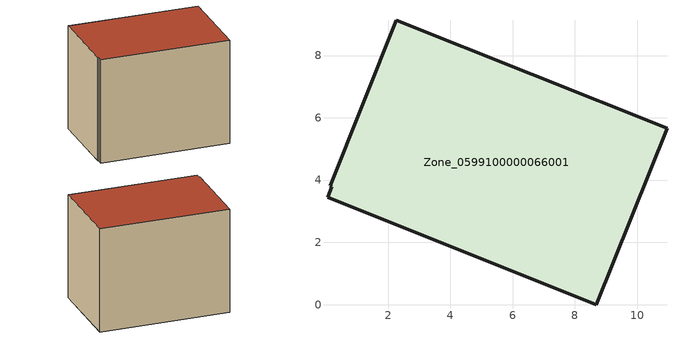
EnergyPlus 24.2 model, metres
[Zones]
Zone_0599100000066001
 floor ground (C_G): 0.2,3.79 0.14,3.83 2.27,9.13 10.96,5.66 8.69,0 0.06,3.45 z0.54
 wall outside (C_F): 8.69,0 10.96,5.66 2.27,9.13 0.14,3.83 0.2,3.79 0.06,3.45 8.69,0 z0.54:8.12
 roof outside (C_R): 0.2,3.79 0.06,3.45 8.69,0 10.96,5.66 2.27,9.13 0.14,3.83 z8.12
[BUILDING]
Pand.0599100000066001: North Axis=0; Terrain=City; Loads Convergence Tolerance Value=0.04; Temperature Convergence Tolerance Value=0.4; Solar Distribution=FullExterior; Maximum Number of Warmup Days=25; Minimum Number of Warmup Days=1
[Site:Location]
Rotterdam.The.Hague.AP_ZH_NLD Design_Conditions: Latitude=51.96; Longitude=4.45; Time Zone=1; Elevation=-4.5
[SITE:GROUNDTEMPERATURE:BUILDINGSURFACE]
18, 18, 18, 18, 18, 18, 18, 18, 18, 18, 18, 18
[MATERIAL] Thermal Absorptance=0.9; Solar Absorptance=0.7; Visible Absorptance=0.7
Name | Roughness | Thickness | Conductivity | Density | Specific Heat
G.TI.1965-1974 | MediumSmooth | 0.15 | 0.882353 | 540 | 1210
F.TI.1965-1974 | Rough | 0.3 | 0.697674 | 1920 | 840
R.TI.1965-1974 | MediumRough | 0.2 | 0.232558 | 1500 | 1000
[CONSTRUCTION]
C_G: G.TI.1965-1974
C_F: F.TI.1965-1974
C_R: R.TI.1965-1974
[ZONE]
Zone_0599100000066001: Type=1; Multiplier=1; Ceiling Height=Autocalculate; Volume=Autocalculate; Floor Area=autocalculate; Part of Total Floor Area=Yes
[ZONEINFILTRATION:DESIGNFLOWRATE]
Infil_Zone_0599100000066001: Zone or ZoneList or Space or SpaceList=Zone_0599100000066001; Schedule=AlwaysOn; Design Flow Rate Calculation Method=Flow/Area; Flow Rate per Floor Area=0.003; Constant Term Coefficient=1; Temperature Term Coefficient=0; Velocity Term Coefficient=0; Velocity Squared Term Coefficient=0
[HVACTEMPLATE:ZONE:IDEALLOADSAIRSYSTEM]
Zone_0599100000066001: Maximum Heating Supply Air Temperature=50; Minimum Cooling Supply Air Temperature=13; Maximum Heating Supply Air Humidity Ratio=0.0156; Minimum Cooling Supply Air Humidity Ratio=0.0077; Heating Limit=NoLimit; Cooling Limit=NoLimit; Dehumidification Control Type=ConstantSensibleHeatRatio; Cooling Sensible Heat Ratio=0.7; Dehumidification Setpoint=60; Humidification Control Type=None; Humidification Setpoint=30; Outdoor Air Method=None; Outdoor Air Flow Rate per Person=0.00944; Outdoor Air Flow Rate per Zone Floor Area=0; Outdoor Air Flow Rate per Zone=0; Demand Controlled Ventilation Type=None; Outdoor Air Economizer Type=NoEconomizer; Heat Recovery Type=None; Sensible Heat Recovery Effectiveness=0.7; Latent Heat Recovery Effectiveness=0.65
[ZONECONTROL:THERMOSTAT]
ThermostatControl_Zone_0599100000066001: Zone or ZoneList=Zone_0599100000066001; Control Type Schedule=DualSetpointControlType; Control 1=Thermostat_Zone_0599100000066001; Temperature Difference Between Cutout And Setpoint=0
[THERMOSTATSETPOINT:DUALSETPOINT]
Thermostat_Zone_0599100000066001: Heating Setpoint Temperature Schedule=HeatingSetpoint_Zone_0599100000066001; Cooling Setpoint Temperature Schedule=CoolingSetpoint_Zone_0599100000066001
[SCHEDULE:COMPACT]
HeatingSetpoint_Zone_0599100000066001: Through: 12/31, For: AllDays, Until: 24:00, 21
CoolingSetpoint_Zone_0599100000066001: Through: 12/31, For: AllDays, Until: 24:00, 24
DualSetpointControlType: Through: 12/31, For: AllDays, Until: 24:00, 4
AlwaysOn: Through: 12/31, For: AllDays, Until: 24:00, 1
